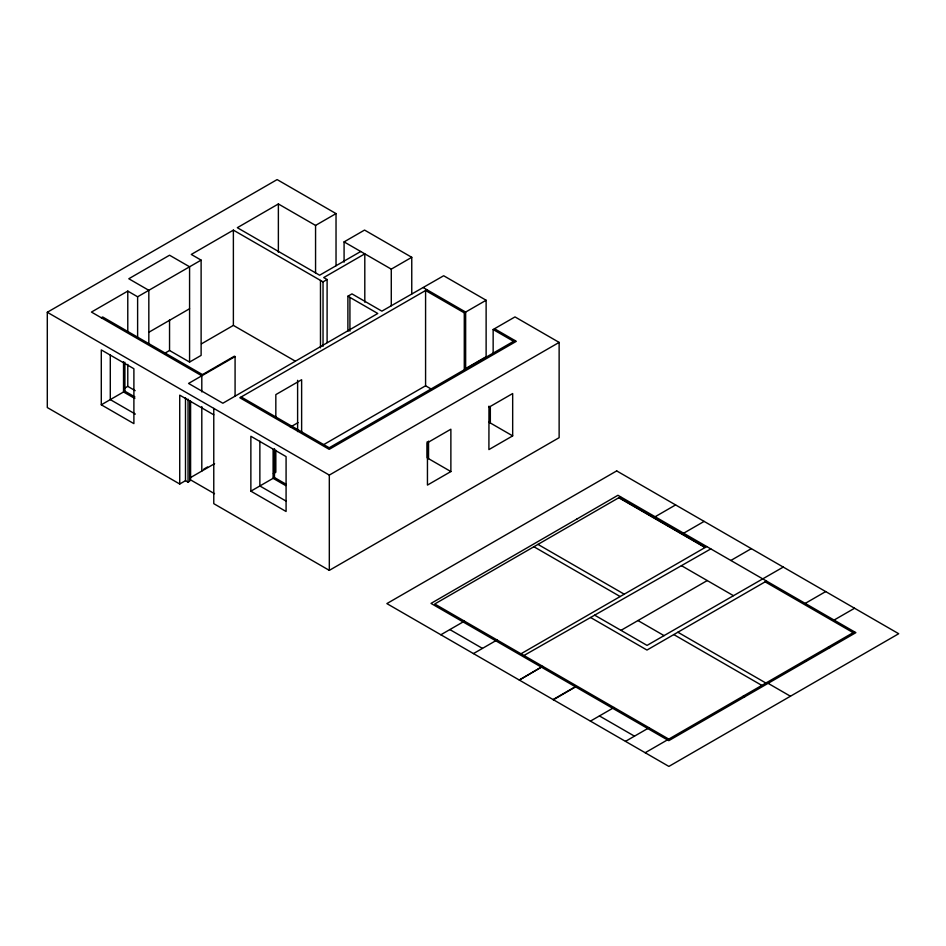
<?xml version="1.0" encoding="UTF-8"?>
<svg xmlns="http://www.w3.org/2000/svg" width="946" height="946" viewBox="0 0 946 946"><rect width="100%" height="100%" fill="white"/><g stroke="black" fill="none" stroke-linecap="round" stroke-linejoin="round"><path stroke-width="1.42" d="M647.738 728.526L649.086 727.734L625.483 741.357M541.372 667.119L519.295 680.056L542.732 666.339M553.422 699.756L575.582 686.867M336.031 265.72L336.031 213.595L315.562 225.42L278.372 203.958L237.328 227.702L319.63 275.215L360.722 251.494M189.744 400.915L189.744 481.171L188.053 482.141L185.499 480.674L179.728 484.009L47.3 407.549L47.3 312.275L277.119 179.586L336.031 213.595M164.45 353.437L169.547 350.505L189.578 362.07L201.12 355.4L201.12 260.126L137.619 296.784L127.781 291.096L91.443 312.074L201.805 375.787L201.805 391.916M327.103 342.558L327.103 279.531L323.035 281.884L233.378 230.126L191.281 254.439L201.12 260.126M101.293 317.761L102.653 316.969L202.479 374.616M148.829 332.271L189.578 308.739M344.084 262.16L344.084 241.892L364.553 230.067L411.758 257.312L411.758 293.958M124.021 388.546L127.781 386.382L135.16 390.639M201.486 343.824L233.378 325.4L295.235 361.112M101.293 404.805L133.894 423.631L133.894 368.727L101.293 349.914L101.293 404.805L124.896 391.183L134.923 396.965M201.12 375.396L234.407 356.181L235.081 356.571L235.081 396.149M235.081 356.571L188.561 383.437L222.854 403.233L377.773 313.481L347.892 296.228L347.892 331.407M344.084 241.892L391.277 269.137L411.758 257.312M347.892 296.228L351.959 293.875L381.865 311.151L443.674 275.747L486.126 300.249L486.126 356.713L464.285 369.318L464.285 312.854L425.582 290.505L425.582 385.791L323.355 444.809M426.942 289.724L239.835 397.746L329.208 449.35L516.315 341.329L494.51 328.735M464.285 312.854L486.126 300.249M203.757 469.157L207.588 466.946M189.768 478.026L214.6 463.682M290.363 427.072L298.049 422.637M493.15 354.135L493.15 329.527L514.991 316.91L559.133 342.405L559.133 437.679L329.314 570.367L213.772 503.662L213.772 408.388M273.359 473.674L275.83 472.243L275.83 450.272M250.867 491.163L286.082 511.49L286.082 456.599L250.867 436.272L250.867 491.163L274.47 477.541L285.787 484.068M514.955 340.536L329.208 447.777L241.195 396.965M47.3 312.275L329.314 475.093L559.133 342.405M488.905 407.253L512.673 393.536L512.673 435.881L488.905 449.598L488.976 406.13M450.875 471.557L427.45 485.085L427.45 442.74L450.875 429.212L450.875 471.557L427.178 457.876L427.178 441.817M620.493 496.756L434.746 603.986L668.775 739.11M440.86 634.766L464.462 621.144M655.129 516.753L675.598 504.928M473.461 653.591L497.064 639.969M683.651 533.213L704.131 521.4M520.998 653.781L706.745 546.552M730.856 560.47L751.325 548.645M620.99 630.355L707.241 580.56M553.091 699.567L575.334 686.725M783.253 567.08L647.04 645.397L594.667 615.16M766.508 581.057L646.981 650.056L590.564 617.49M590.434 721.124L614.037 707.502M805.212 603.406L825.692 591.581M834.076 620.068L854.557 608.243M645.184 752.732L854.522 631.869M523.954 655.495L710.813 548.905M423.205 287.572L465.645 312.074L465.645 368.538M493.15 329.527L513.595 341.329M327.103 279.531L323.709 277.568L364.801 253.847L364.801 302.223M488.976 422.2L512.673 435.881M425.582 385.791L431.955 389.468M619.133 497.537L705.385 547.332M765.148 581.837L853.162 632.649M618.79 497.738L705.042 547.533M828.542 646.863L829.902 647.655M681.439 565.661L733.398 595.649M804.774 660.592L806.134 661.372M537.978 544.388L624.23 594.183M533.899 546.741L620.15 596.536M766.745 682.551L790.442 696.232M677.88 632.224L765.893 683.036M673.8 634.577L761.826 685.389M637.971 620.552L664.116 635.653M743.308 696.079L744.668 696.859M213.772 414.809L179.728 395.144L179.728 484.009M134.817 398.479L123.536 391.963L123.536 361.632M285.692 485.582L273.11 478.321L273.11 449.433M135.361 414.088L110.292 399.614L110.292 354.833M286.283 501.214L259.866 485.972L259.866 441.191M214.529 493.706L190.595 479.894L190.595 401.104M449.858 629.575L482.46 648.4M599.433 715.933L634.482 736.165M490.335 406.91L490.335 422.98M428.538 441.132L428.538 458.656M391.277 269.137L391.277 305.783M349.925 297.411L349.925 331.124M329.314 475.093L329.314 570.367M323.035 281.884L323.035 346.378M320.481 280.406L320.481 347.844M315.562 225.42L315.562 273.193M301.632 432.44L301.632 379.713L275.83 394.612L275.83 418.049M297.612 380.316L297.612 431.589M278.372 203.958L278.372 252.322M274.47 448.652L274.47 477.541M233.378 230.126L233.378 325.4M201.805 406.567L201.805 471.073M189.578 362.07L189.578 266.784L169.547 255.219L128.798 278.751L148.829 290.316L148.829 343.8M188.053 399.117L188.053 482.141M185.499 397.639L185.499 480.674M169.547 319.713L169.547 350.505M137.619 296.784L137.619 337.828M127.781 291.096L127.781 332.141M127.781 364.387L127.781 386.382M124.896 362.283L124.896 391.183M576.906 519.023L431.009 603.406L668.775 740.671L855.882 632.649L617.939 495.278L576.906 519.023M616.686 470.907L386.867 603.595L668.881 766.414L898.7 633.725L616.686 470.907"/></g></svg>
